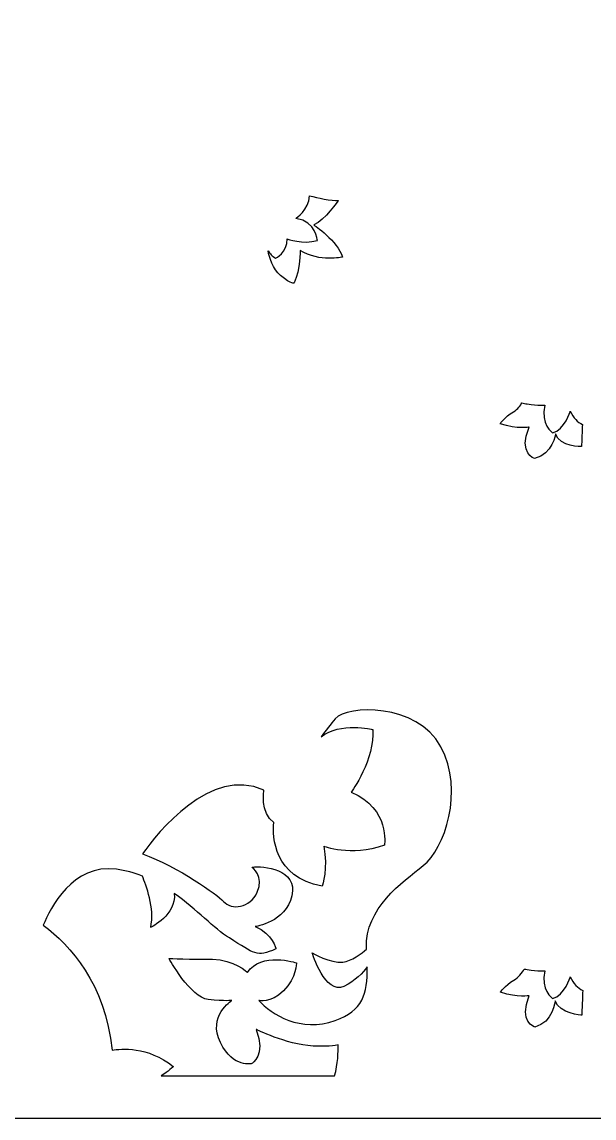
# Model space of a CAD drawing. Header units: centimetres. Extents: x -4.13 to 4.13, y -4.26 to 4.26.
# Drawn here: x -0.275 to 1.949, y -4.261 to 0 of the extents above; entities that cross this region are included whole.
import ezdxf

# ---------------------------------------------------------------- set-up
doc = ezdxf.new("R2010")
doc.units = ezdxf.units.CM
doc.header["$MEASUREMENT"] = 0
doc.layers.add('Layer 1', color=7, linetype='Continuous')

msp = doc.modelspace()

# ---------------------------------------------------------------- linework, layer by layer
at = {"layer": 'Layer 1', "color": 177}
for points, knots in [([(-4.13388, 4.26053), (-4.13388, 4.26053), (4.13389, 4.26053), (4.13389, 4.26053), (4.13389, 4.26053), (4.13389, 4.26053), (4.13389, -4.26054), (4.13389, -4.26054), (4.13389, -4.26054), (4.13389, -4.26054), (-4.13388, -4.26054), (-4.13388, -4.26054), (-4.13388, -4.26054), (-4.13388, -4.26054), (-4.13388, 4.26053), (-4.13388, 4.26053)], [0, 0, 0, 0, 0.2, 0.2, 0.2, 0.2, 0.4, 0.4, 0.4, 0.4, 0.6, 0.6, 0.6, 0.6, 1, 1, 1, 1]), ([(0.84341, -0.67597), (0.8401, -0.7302), (0.79008, -0.7636), (0.79008, -0.7636), (0.79008, -0.7636), (0.86935, -0.77551), (0.87331, -0.84893), (0.87331, -0.84893), (0.87331, -0.84893), (0.81584, -0.86679), (0.75639, -0.84298), (0.75639, -0.84298), (0.75639, -0.84298), (0.75639, -0.89656), (0.71082, -0.91839), (0.71082, -0.91839), (0.71082, -0.91839), (0.69806, -0.91097), (0.68864, -0.90099), (0.68172, -0.88982), (0.68172, -0.88982), (0.6862, -0.91415), (0.69857, -0.9599), (0.73062, -0.98593), (0.73062, -0.98593), (0.77576, -1.02258), (0.78308, -1.01403), (0.78308, -1.01403), (0.78308, -1.01403), (0.8087, -0.96149), (0.80626, -0.88819), (0.80626, -0.88819), (0.80626, -0.88819), (0.88313, -0.93584), (0.97097, -0.91384), (0.97097, -0.91384), (0.97097, -0.91384), (0.95267, -0.85275), (0.85995, -0.78922), (0.85995, -0.78922), (0.85995, -0.78922), (0.90143, -0.76967), (0.95511, -0.69392), (0.95511, -0.69392), (0.95511, -0.69392), (0.92828, -0.69566), (0.87317, -0.6833), (0.84341, -0.67597)], [0, 0, 0, 0, 0.0769231, 0.0769231, 0.0769231, 0.0769231, 0.1538462, 0.1538462, 0.1538462, 0.1538462, 0.2307692, 0.2307692, 0.2307692, 0.2307692, 0.3076923, 0.3076923, 0.3076923, 0.3076923, 0.3846154, 0.3846154, 0.3846154, 0.3846154, 0.4615385, 0.4615385, 0.4615385, 0.4615385, 0.5384615, 0.5384615, 0.5384615, 0.5384615, 0.6153846, 0.6153846, 0.6153846, 0.6153846, 0.6923077, 0.6923077, 0.6923077, 0.6923077, 0.7692308, 0.7692308, 0.7692308, 0.7692308, 0.8461538, 0.8461538, 0.8461538, 0.8461538, 1, 1, 1, 1]), ([(1.90381, -1.5651), (1.88594, -1.55583), (1.8673, -1.53995), (1.85673, -1.51274), (1.85673, -1.51274), (1.85673, -1.51274), (1.83557, -1.58513), (1.78797, -1.59749), (1.78797, -1.59749), (1.78797, -1.59749), (1.73861, -1.56217), (1.758, -1.48979), (1.758, -1.48979), (1.758, -1.48979), (1.73222, -1.4918), (1.68921, -1.485), (1.68921, -1.485), (1.68124, -1.48374), (1.67427, -1.48195), (1.66822, -1.47989), (1.66822, -1.47989), (1.66364, -1.49048), (1.65433, -1.50464), (1.63553, -1.5155), (1.63553, -1.5155), (1.60115, -1.53536), (1.58396, -1.56185), (1.58396, -1.56185), (1.58396, -1.56185), (1.65272, -1.58436), (1.69635, -1.57509), (1.69635, -1.57509), (1.69635, -1.57509), (1.65404, -1.67838), (1.71751, -1.69691), (1.71751, -1.69691), (1.71751, -1.69691), (1.78891, -1.6797), (1.79939, -1.60125), (1.79939, -1.60125), (1.79939, -1.60125), (1.81658, -1.65289), (1.89999, -1.65057), (1.89999, -1.65057), (1.89999, -1.65057), (1.901, -1.63131), (1.90295, -1.58553), (1.90381, -1.5651)], [0, 0, 0, 0, 0.0769231, 0.0769231, 0.0769231, 0.0769231, 0.1538462, 0.1538462, 0.1538462, 0.1538462, 0.2307692, 0.2307692, 0.2307692, 0.2307692, 0.3076923, 0.3076923, 0.3076923, 0.3076923, 0.3846154, 0.3846154, 0.3846154, 0.3846154, 0.4615385, 0.4615385, 0.4615385, 0.4615385, 0.5384615, 0.5384615, 0.5384615, 0.5384615, 0.6153846, 0.6153846, 0.6153846, 0.6153846, 0.6923077, 0.6923077, 0.6923077, 0.6923077, 0.7692308, 0.7692308, 0.7692308, 0.7692308, 0.8461538, 0.8461538, 0.8461538, 0.8461538, 1, 1, 1, 1]), ([(0.9404, -4.09667), (0.9404, -4.09667), (0.26568, -4.09667), (0.26568, -4.09667), (0.26568, -4.09667), (0.29525, -4.07988), (0.31296, -4.06003), (0.31296, -4.06003), (0.31296, -4.06003), (0.21182, -3.98014), (0.11069, -3.99015), (0.07557, -3.99694), (0.07557, -3.99694), (0.0479, -3.73653), (-0.08654, -3.58934), (-0.19254, -3.51131), (-0.19254, -3.51131), (-0.16549, -3.44464), (-0.07782, -3.27033), (0.09207, -3.29353), (0.09207, -3.29353), (0.12797, -3.29843), (0.16152, -3.30768), (0.19298, -3.31994), (0.19298, -3.31994), (0.20748, -3.35393), (0.24163, -3.44535), (0.22538, -3.51948), (0.22538, -3.51948), (0.22538, -3.51948), (0.32662, -3.46973), (0.31676, -3.38782), (0.31676, -3.38782), (0.40486, -3.44964), (0.47309, -3.52432), (0.53122, -3.56037), (0.53122, -3.56037), (0.63119, -3.62234), (0.63595, -3.63664), (0.71211, -3.60327), (0.71211, -3.60327), (0.71211, -3.60327), (0.7005, -3.54344), (0.63126, -3.51625), (0.63126, -3.51625), (0.63126, -3.51625), (0.75028, -3.50008), (0.77407, -3.39626), (0.77407, -3.39626), (0.79787, -3.29244), (0.6636, -3.27882), (0.61941, -3.28563), (0.61941, -3.28563), (0.61941, -3.28563), (0.6687, -3.32137), (0.63981, -3.38264), (0.63981, -3.38264), (0.61091, -3.44392), (0.5401, -3.45411), (0.50781, -3.41837), (0.50781, -3.41837), (0.48382, -3.39182), (0.3346, -3.28538), (0.19356, -3.23332), (0.19356, -3.23332), (0.25135, -3.15237), (0.4583, -2.89149), (0.66524, -2.98584), (0.66524, -2.98584), (0.66524, -2.98584), (0.65065, -3.07353), (0.70374, -3.11218), (0.70374, -3.11218), (0.69912, -3.16646), (0.7025, -3.32462), (0.89218, -3.35901), (0.89218, -3.35901), (0.89218, -3.35901), (0.91596, -3.28757), (0.89812, -3.20422), (0.89812, -3.20422), (0.89812, -3.20422), (1.00117, -3.24589), (1.13394, -3.20025), (1.13394, -3.20025), (1.13394, -3.20025), (1.15772, -3.05736), (1.00513, -2.99386), (1.00513, -2.99386), (1.00513, -2.99386), (1.09827, -2.86332), (1.08836, -2.7502), (1.08836, -2.7502), (1.08836, -2.7502), (0.96343, -2.71942), (0.88766, -2.77875), (0.88766, -2.77875), (0.90576, -2.75428), (0.9258, -2.72827), (0.94317, -2.70826), (0.94317, -2.70826), (0.98845, -2.65612), (1.2601, -2.64478), (1.35291, -2.81708), (1.35291, -2.81708), (1.44573, -2.98937), (1.36685, -3.21455), (1.28527, -3.27922), (1.28527, -3.27922), (1.20369, -3.3439), (1.05753, -3.44602), (1.06432, -3.59921), (1.06432, -3.59921), (1.06439, -3.60067), (1.06445, -3.60213), (1.06451, -3.60358), (1.06451, -3.60358), (1.04628, -3.61946), (1.0063, -3.65094), (0.97185, -3.65467), (0.97185, -3.65467), (0.92554, -3.65968), (0.85294, -3.61831), (0.85294, -3.61831), (0.85294, -3.61831), (0.85294, -3.61831), (0.90426, -3.78378), (0.97686, -3.74868), (0.97686, -3.74868), (1.02129, -3.7272), (1.05071, -3.69492), (1.06685, -3.67311), (1.06685, -3.67311), (1.06815, -3.77987), (1.05137, -3.84241), (0.94195, -3.88174), (0.94195, -3.88174), (0.80939, -3.9294), (0.69381, -3.85791), (0.64623, -3.80345), (0.64623, -3.80345), (0.64623, -3.80345), (0.69041, -3.81707), (0.7414, -3.766), (0.7414, -3.766), (0.79239, -3.71494), (0.79239, -3.65707), (0.79239, -3.65707), (0.79239, -3.65707), (0.79239, -3.65707), (0.65302, -3.61282), (0.60204, -3.69452), (0.60204, -3.69452), (0.60204, -3.69452), (0.54765, -3.64346), (0.46607, -3.64346), (0.46607, -3.64346), (0.38449, -3.64346), (0.29611, -3.64005), (0.29611, -3.64005), (0.29611, -3.64005), (0.29611, -3.64005), (0.38109, -3.79324), (0.44907, -3.80005), (0.44907, -3.80005), (0.51706, -3.80685), (0.54085, -3.80345), (0.54085, -3.80345), (0.54085, -3.80345), (0.54085, -3.80345), (0.44568, -3.86472), (0.49666, -3.96684), (0.49666, -3.96684), (0.54765, -4.06896), (0.61903, -4.04854), (0.61903, -4.04854), (0.61903, -4.04854), (0.61903, -4.04854), (0.67342, -4.0179), (0.63603, -3.91578), (0.63603, -3.91578), (0.63603, -3.91578), (0.7482, -3.97365), (0.85697, -3.98046), (0.85697, -3.98046), (0.8921, -3.98266), (0.92473, -3.98164), (0.95444, -3.97585), (0.95444, -3.97585), (0.95472, -4.00207), (0.95311, -4.05008), (0.9404, -4.09667)], [0, 0, 0, 0, 0.0204082, 0.0204082, 0.0204082, 0.0204082, 0.0408163, 0.0408163, 0.0408163, 0.0408163, 0.0612245, 0.0612245, 0.0612245, 0.0612245, 0.0816327, 0.0816327, 0.0816327, 0.0816327, 0.1020408, 0.1020408, 0.1020408, 0.1020408, 0.122449, 0.122449, 0.122449, 0.122449, 0.1428571, 0.1428571, 0.1428571, 0.1428571, 0.1632653, 0.1632653, 0.1632653, 0.1632653, 0.1836735, 0.1836735, 0.1836735, 0.1836735, 0.2040816, 0.2040816, 0.2040816, 0.2040816, 0.2244898, 0.2244898, 0.2244898, 0.2244898, 0.244898, 0.244898, 0.244898, 0.244898, 0.2653061, 0.2653061, 0.2653061, 0.2653061, 0.2857143, 0.2857143, 0.2857143, 0.2857143, 0.3061224, 0.3061224, 0.3061224, 0.3061224, 0.3265306, 0.3265306, 0.3265306, 0.3265306, 0.3469388, 0.3469388, 0.3469388, 0.3469388, 0.3673469, 0.3673469, 0.3673469, 0.3673469, 0.3877551, 0.3877551, 0.3877551, 0.3877551, 0.4081633, 0.4081633, 0.4081633, 0.4081633, 0.4285714, 0.4285714, 0.4285714, 0.4285714, 0.4489796, 0.4489796, 0.4489796, 0.4489796, 0.4693878, 0.4693878, 0.4693878, 0.4693878, 0.4897959, 0.4897959, 0.4897959, 0.4897959, 0.5102041, 0.5102041, 0.5102041, 0.5102041, 0.5306122, 0.5306122, 0.5306122, 0.5306122, 0.5510204, 0.5510204, 0.5510204, 0.5510204, 0.5714286, 0.5714286, 0.5714286, 0.5714286, 0.5918367, 0.5918367, 0.5918367, 0.5918367, 0.6122449, 0.6122449, 0.6122449, 0.6122449, 0.6326531, 0.6326531, 0.6326531, 0.6326531, 0.6530612, 0.6530612, 0.6530612, 0.6530612, 0.6734694, 0.6734694, 0.6734694, 0.6734694, 0.6938776, 0.6938776, 0.6938776, 0.6938776, 0.7142857, 0.7142857, 0.7142857, 0.7142857, 0.7346939, 0.7346939, 0.7346939, 0.7346939, 0.755102, 0.755102, 0.755102, 0.755102, 0.7755102, 0.7755102, 0.7755102, 0.7755102, 0.7959184, 0.7959184, 0.7959184, 0.7959184, 0.8163265, 0.8163265, 0.8163265, 0.8163265, 0.8367347, 0.8367347, 0.8367347, 0.8367347, 0.8571429, 0.8571429, 0.8571429, 0.8571429, 0.877551, 0.877551, 0.877551, 0.877551, 0.8979592, 0.8979592, 0.8979592, 0.8979592, 0.9183673, 0.9183673, 0.9183673, 0.9183673, 0.9387755, 0.9387755, 0.9387755, 0.9387755, 0.9591837, 0.9591837, 0.9591837, 0.9591837, 1, 1, 1, 1]), ([(1.90503, -3.76415), (1.88679, -3.75497), (1.86754, -3.73899), (1.85673, -3.71116), (1.85673, -3.71116), (1.85673, -3.71116), (1.83557, -3.78355), (1.78797, -3.79591), (1.78797, -3.79591), (1.78797, -3.79591), (1.73861, -3.7606), (1.758, -3.68821), (1.758, -3.68821), (1.758, -3.68821), (1.73222, -3.69022), (1.68921, -3.68342), (1.68921, -3.68342), (1.68515, -3.68278), (1.68136, -3.682), (1.67781, -3.68112), (1.67781, -3.68112), (1.66897, -3.6959), (1.6551, -3.71443), (1.63653, -3.72515), (1.63653, -3.72515), (1.60216, -3.74502), (1.58497, -3.7715), (1.58497, -3.7715), (1.58497, -3.7715), (1.65372, -3.79401), (1.69736, -3.78474), (1.69736, -3.78474), (1.69736, -3.78474), (1.65505, -3.88803), (1.71852, -3.90657), (1.71852, -3.90657), (1.71852, -3.90657), (1.78992, -3.88935), (1.79785, -3.8046), (1.79785, -3.8046), (1.79785, -3.8046), (1.81504, -3.85625), (1.90099, -3.86022), (1.90099, -3.86022), (1.90099, -3.86022), (1.90195, -3.84202), (1.90398, -3.79099), (1.90503, -3.76415)], [0, 0, 0, 0, 0.0769231, 0.0769231, 0.0769231, 0.0769231, 0.1538462, 0.1538462, 0.1538462, 0.1538462, 0.2307692, 0.2307692, 0.2307692, 0.2307692, 0.3076923, 0.3076923, 0.3076923, 0.3076923, 0.3846154, 0.3846154, 0.3846154, 0.3846154, 0.4615385, 0.4615385, 0.4615385, 0.4615385, 0.5384615, 0.5384615, 0.5384615, 0.5384615, 0.6153846, 0.6153846, 0.6153846, 0.6153846, 0.6923077, 0.6923077, 0.6923077, 0.6923077, 0.7692308, 0.7692308, 0.7692308, 0.7692308, 0.8461538, 0.8461538, 0.8461538, 0.8461538, 1, 1, 1, 1])]:
    msp.add_open_spline(points, degree=3, knots=knots, dxfattribs=at)

doc.saveas('drawing.dxf')
